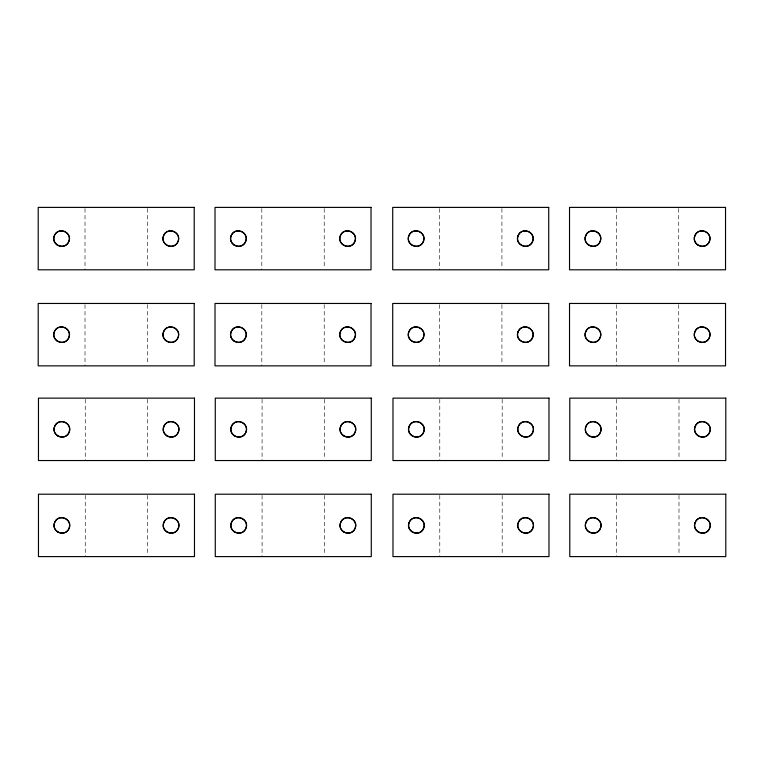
<?xml version="1.0" encoding="UTF-8"?>
<svg xmlns="http://www.w3.org/2000/svg" width="764" height="764" viewBox="0 0 764 764"><rect width="100%" height="100%" fill="white"/><g stroke="black" fill="none" stroke-linecap="round" stroke-linejoin="round"><path stroke-width="0.57" stroke-dasharray="3.82 2.86" d="M678.995 399.314L678.995 459.365M678.995 495.378L678.995 555.428M678.738 208.572L678.738 268.622M678.738 304.635L678.738 364.686M616.596 399.314L616.596 460.539M616.596 495.378L616.596 556.603M616.328 208.572L616.328 269.797M616.328 304.635L616.328 365.861M502.187 399.314L502.187 459.365M502.187 495.378L502.187 555.428M501.929 208.572L501.929 268.622M501.929 304.635L501.929 364.686M439.787 399.314L439.787 460.539M439.787 495.378L439.787 556.603M439.52 208.572L439.52 269.797M439.52 304.635L439.52 365.861M324.48 399.314L324.48 459.365M324.48 495.378L324.48 555.428M324.213 208.572L324.213 268.622M324.213 304.635L324.213 364.686M262.071 399.314L262.071 460.539M262.071 495.378L262.071 556.603M261.813 208.572L261.813 269.797M261.813 304.635L261.813 365.861M147.672 399.314L147.672 459.365M147.672 495.378L147.672 555.428M147.404 208.572L147.404 268.622M147.404 304.635L147.404 364.686M85.262 399.314L85.262 460.539M85.262 495.378L85.262 556.603M85.005 208.572L85.005 269.797M85.005 304.635L85.005 365.861"/><path stroke-width="1.15" d="M54.397 235.608C50.214 244.719 65.322 250.984 68.808 241.577C72.991 232.466 57.883 226.211 54.397 235.608M54.397 331.681C50.214 340.792 65.322 347.047 68.808 337.65C72.991 328.539 57.883 322.274 54.397 331.681M54.655 426.35C50.472 435.461 65.589 441.726 69.075 432.319C73.258 423.208 58.14 416.953 54.655 426.35M54.655 522.423C50.472 531.534 65.589 537.789 69.075 528.392C73.258 519.281 58.14 513.016 54.655 522.423M163.601 235.608C159.418 244.719 174.526 250.984 178.012 241.577C182.195 232.466 167.087 226.211 163.601 235.608M163.601 331.681C159.418 340.792 174.526 347.047 178.012 337.65C182.195 328.539 167.087 322.274 163.601 331.681M163.868 426.35C159.676 435.461 174.794 441.726 178.279 432.319C182.462 423.208 167.345 416.953 163.868 426.35M231.205 235.608C227.023 244.719 242.131 250.984 245.616 241.577C249.799 232.466 234.691 226.211 231.205 235.608M163.868 522.423C159.676 531.534 174.794 537.789 178.279 528.392C182.462 519.281 167.345 513.016 163.868 522.423M231.205 331.681C227.023 340.792 242.131 347.047 245.616 337.65C249.799 328.539 234.691 322.274 231.205 331.681M231.463 426.35C227.28 435.461 242.398 441.726 245.884 432.319C250.067 423.208 234.949 416.953 231.463 426.35M231.463 522.423C227.28 531.534 242.398 537.789 245.884 528.392C250.067 519.281 234.949 513.016 231.463 522.423M340.41 235.608C336.227 244.719 351.335 250.984 354.821 241.577C359.004 232.466 343.896 226.211 340.41 235.608M340.41 331.681C336.227 340.792 351.335 347.047 354.821 337.65C359.004 328.539 343.896 322.274 340.41 331.681M340.677 426.35C336.485 435.461 351.602 441.726 355.088 432.319C359.271 423.208 344.153 416.953 340.677 426.35M408.912 235.608C404.729 244.719 419.847 250.984 423.323 241.577C427.515 232.466 412.398 226.211 408.912 235.608M340.677 522.423C336.485 531.534 351.602 537.789 355.088 528.392C359.271 519.281 344.153 513.016 340.677 522.423M408.912 331.681C404.729 340.792 419.847 347.047 423.323 337.65C427.515 328.539 412.398 322.274 408.912 331.681M409.179 426.35C404.996 435.461 420.104 441.726 423.59 432.319C427.773 423.208 412.665 416.953 409.179 426.35M409.179 522.423C404.996 531.534 420.104 537.789 423.59 528.392C427.773 519.281 412.665 513.016 409.179 522.423M518.116 235.608C513.933 244.719 529.051 250.984 532.537 241.577C536.72 232.466 521.602 226.211 518.116 235.608M518.116 331.681C513.933 340.792 529.051 347.047 532.537 337.65C536.72 328.539 521.602 322.274 518.116 331.681M518.384 426.35C514.201 435.461 529.309 441.726 532.794 432.319C536.977 423.208 521.869 416.953 518.384 426.35M585.721 235.608C581.538 244.719 596.655 250.984 600.132 241.577C604.324 232.466 589.206 226.211 585.721 235.608M518.384 522.423C514.201 531.534 529.309 537.789 532.794 528.392C536.977 519.281 521.869 513.016 518.384 522.423M585.721 331.681C581.538 340.792 596.655 347.047 600.132 337.65C604.324 328.539 589.206 322.274 585.721 331.681M585.988 426.35C581.805 435.461 596.913 441.726 600.399 432.319C604.582 423.208 589.474 416.953 585.988 426.35M585.988 522.423C581.805 531.534 596.913 537.789 600.399 528.392C604.582 519.281 589.474 513.016 585.988 522.423M694.925 235.608C690.742 244.719 705.86 250.984 709.345 241.577C713.528 232.466 698.411 226.211 694.925 235.608M694.925 331.681C690.742 340.792 705.86 347.047 709.345 337.65C713.528 328.539 698.411 322.274 694.925 331.681M695.192 426.35C691.009 435.461 706.117 441.726 709.603 432.319C713.786 423.208 698.678 416.953 695.192 426.35M695.192 522.423C691.009 531.534 706.117 537.789 709.603 528.392C713.786 519.281 698.678 513.016 695.192 522.423M194.209 207.397L38.2 207.397L38.2 269.797L194.209 269.797L194.209 207.397M371.017 207.397L215.009 207.397L215.009 269.797L371.017 269.797L371.017 207.397M548.724 207.397L392.715 207.397L392.715 269.797L548.724 269.797L548.724 207.397M725.533 207.397L569.524 207.397L569.524 269.797L725.533 269.797L725.533 207.397M194.209 303.461L38.2 303.461L38.2 365.861L194.209 365.861L194.209 303.461M371.017 303.461L215.009 303.461L215.009 365.861L371.017 365.861L371.017 303.461M548.724 303.461L392.715 303.461L392.715 365.861L548.724 365.861L548.724 303.461M725.533 303.461L569.524 303.461L569.524 365.861L725.533 365.861L725.533 303.461M194.476 398.139L38.467 398.139L38.467 460.539L194.476 460.539L194.476 398.139M371.285 398.139L215.276 398.139L215.276 460.539L371.285 460.539L371.285 398.139M548.991 398.139L392.982 398.139L392.982 460.539L548.991 460.539L548.991 398.139M725.8 398.139L569.791 398.139L569.791 460.539L725.8 460.539L725.8 398.139M194.476 494.203L38.467 494.203L38.467 556.603L194.476 556.603L194.476 494.203M371.285 494.203L215.276 494.203L215.276 556.603L371.285 556.603L371.285 494.203M548.991 494.203L392.982 494.203L392.982 556.603L548.991 556.603L548.991 494.203M725.8 494.203L569.791 494.203L569.791 556.603L725.8 556.603L725.8 494.203M167.173 532.164A7.802 7.802 0 0 0 178.871 525.403A7.802 7.802 0 0 0 167.173 518.651A7.802 7.802 0 0 0 167.173 532.164M57.529 531.887A7.802 7.802 0 0 0 69.648 525.918A7.802 7.802 0 0 0 58.417 518.412A7.802 7.802 0 0 0 57.529 531.887M167.173 436.091A7.802 7.802 0 0 0 178.871 429.339A7.802 7.802 0 0 0 167.173 422.587A7.802 7.802 0 0 0 167.173 436.091M57.529 435.824A7.802 7.802 0 0 0 69.648 429.846A7.802 7.802 0 0 0 58.417 422.339A7.802 7.802 0 0 0 57.529 435.824M166.905 341.412A7.802 7.802 0 0 0 178.604 334.661A7.802 7.802 0 0 0 166.905 327.909A7.802 7.802 0 0 0 166.905 341.412M57.271 341.145A7.802 7.802 0 0 0 69.381 335.176A7.802 7.802 0 0 0 58.15 327.67A7.802 7.802 0 0 0 57.271 341.145M166.905 245.349A7.802 7.802 0 0 0 178.604 238.597A7.802 7.802 0 0 0 166.905 231.836A7.802 7.802 0 0 0 166.905 245.349M57.271 245.082A7.802 7.802 0 0 0 69.381 239.103A7.802 7.802 0 0 0 58.15 231.597A7.802 7.802 0 0 0 57.271 245.082M343.714 245.349A7.802 7.802 0 0 0 355.413 238.597A7.802 7.802 0 0 0 343.714 231.836A7.802 7.802 0 0 0 343.714 245.349M234.08 245.082A7.802 7.802 0 0 0 246.189 239.103A7.802 7.802 0 0 0 234.959 231.597A7.802 7.802 0 0 0 234.08 245.082M343.714 341.412A7.802 7.802 0 0 0 355.413 334.661A7.802 7.802 0 0 0 343.714 327.909A7.802 7.802 0 0 0 343.714 341.412M234.08 341.145A7.802 7.802 0 0 0 246.189 335.176A7.802 7.802 0 0 0 234.959 327.67A7.802 7.802 0 0 0 234.08 341.145M343.542 435.824A7.802 7.802 0 0 0 355.661 429.846A7.802 7.802 0 0 0 344.43 422.339A7.802 7.802 0 0 0 343.542 435.824M234.338 435.824A7.802 7.802 0 0 0 246.457 429.846A7.802 7.802 0 0 0 235.226 422.339A7.802 7.802 0 0 0 234.338 435.824M343.542 531.887A7.802 7.802 0 0 0 355.661 525.918A7.802 7.802 0 0 0 344.43 518.412A7.802 7.802 0 0 0 343.542 531.887M234.338 531.887A7.802 7.802 0 0 0 246.457 525.918A7.802 7.802 0 0 0 235.226 518.412A7.802 7.802 0 0 0 234.338 531.887M521.688 532.164A7.802 7.802 0 0 0 533.387 525.403A7.802 7.802 0 0 0 521.688 518.651A7.802 7.802 0 0 0 521.688 532.164M412.484 532.164A7.802 7.802 0 0 0 424.182 525.403A7.802 7.802 0 0 0 412.484 518.651A7.802 7.802 0 0 0 412.484 532.164M521.688 436.091A7.802 7.802 0 0 0 533.387 429.339A7.802 7.802 0 0 0 521.688 422.587A7.802 7.802 0 0 0 521.688 436.091M412.484 436.091A7.802 7.802 0 0 0 424.182 429.339A7.802 7.802 0 0 0 412.484 422.587A7.802 7.802 0 0 0 412.484 436.091M521.43 341.412A7.802 7.802 0 0 0 533.129 334.661A7.802 7.802 0 0 0 521.43 327.909A7.802 7.802 0 0 0 521.43 341.412M412.216 341.412A7.802 7.802 0 0 0 423.924 334.661A7.802 7.802 0 0 0 412.216 327.909A7.802 7.802 0 0 0 412.216 341.412M521.43 245.349A7.802 7.802 0 0 0 533.129 238.597A7.802 7.802 0 0 0 521.43 231.836A7.802 7.802 0 0 0 521.43 245.349M412.216 245.349A7.802 7.802 0 0 0 423.924 238.597A7.802 7.802 0 0 0 412.216 231.836A7.802 7.802 0 0 0 412.216 245.349M698.239 245.349A7.802 7.802 0 0 0 709.937 238.597A7.802 7.802 0 0 0 698.239 231.836A7.802 7.802 0 0 0 698.239 245.349M589.025 245.349A7.802 7.802 0 0 0 600.733 238.597A7.802 7.802 0 0 0 589.025 231.836A7.802 7.802 0 0 0 589.025 245.349M697.647 435.528A7.802 7.802 0 0 0 710.128 430.361A7.802 7.802 0 0 0 699.413 422.129A7.802 7.802 0 0 0 697.647 435.528M589.292 436.091A7.802 7.802 0 0 0 600.991 429.339A7.802 7.802 0 0 0 589.292 422.587A7.802 7.802 0 0 0 589.292 436.091M697.647 531.591A7.802 7.802 0 0 0 710.128 526.425A7.802 7.802 0 0 0 699.413 518.202A7.802 7.802 0 0 0 697.647 531.591M589.292 532.164A7.802 7.802 0 0 0 600.991 525.403A7.802 7.802 0 0 0 589.292 518.651A7.802 7.802 0 0 0 589.292 532.164M698.239 341.412A7.802 7.802 0 0 0 709.937 334.661A7.802 7.802 0 0 0 698.239 327.909A7.802 7.802 0 0 0 698.239 341.412M589.025 341.412A7.802 7.802 0 0 0 600.733 334.661A7.802 7.802 0 0 0 589.025 327.909A7.802 7.802 0 0 0 589.025 341.412"/></g></svg>
